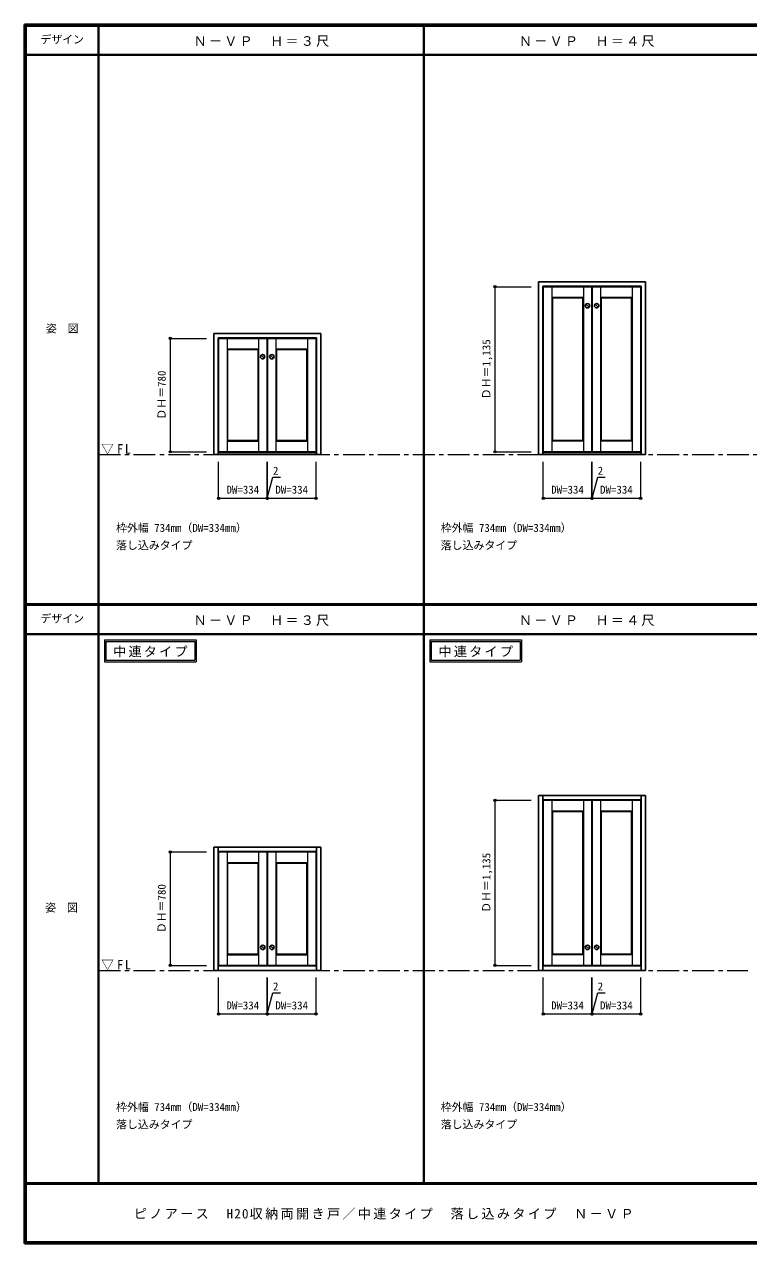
# Model space of a CAD drawing. Units: millimetres, scale not verified. Extents: x -6000 to 5700, y -4205 to 4260.
# Drawn here: x -6000 to -1022, y -4205 to 4175 of the extents above; entities that cross this region are included whole.
import ezdxf
from ezdxf.enums import TextEntityAlignment as Align

# ---------------------------------------------------------------- set-up
doc = ezdxf.new("R2010")
doc.units = ezdxf.units.MM
doc.header["$LTSCALE"] = 30
doc.header["$PDMODE"] = 32
doc.header["$PDSIZE"] = 15
doc.linetypes.add('CHAIN1', pattern=[8, 5, -1, 1, -1])
doc.linetypes.add('CHAIN2', pattern=[12, 9, -1, 1, -1])
for name, color, linetype, lineweight in [('0-1_通り芯', 4, 'CHAIN1', 9), ('0-2_扉', 3, 'Continuous', 25), ('0-3_仕上げ', 7, 'Continuous', 18), ('0-4_枠', 3, 'Continuous', 25), ('0-7_取手', 3, 'Continuous', 25), ('0-A_文字', 7, 'Continuous', 18), ('0-B_寸法', 7, 'Continuous', 9), ('F-1_枠', 6, 'Continuous', 40)]:
    doc.layers.add(name, color=color, linetype=linetype, lineweight=lineweight)
doc.layers.add('F-A_文字', color=7, linetype='Continuous')
doc.styles.add('ＭＳ ゴシック', font='')
doc.styles.get('ＭＳ ゴシック').set_extended_font_data('MS Gothic')

msp = doc.modelspace()

# ---------------------------------------------------------------- linework, layer by layer
at = {"layer": '0-1_通り芯', "color": 7, "lineweight": 18}
for p, q in [((-5490, 1218), (5700, 1218)), ((-5490, -2326.75), (-1026.8, -2326.75))]:
    msp.add_line(p, q, dxfattribs=at)
at = {"layer": '0-2_扉'}
for p, q in [((-2433.8, 2372), (-2433.8, 1237)), ((-2099.8, 2372), (-2433.8, 2372)), ((-2099.8, 2372), (-2099.8, 1237)), ((-2097.8, 2372), (-1763.8, 2372)), ((-2097.8, 2372), (-2097.8, 1237)), ((-1763.8, 1237), (-1763.8, 2372)), ((-4665.4, 2017), (-4665.4, 1237)), ((-4331.4, 2017), (-4665.4, 2017)), ((-4331.4, 2017), (-4331.4, 1237)), ((-4329.4, 2017), (-4329.4, 1237)), ((-4329.4, 2017), (-3995.4, 2017)), ((-3995.4, 1237), (-3995.4, 2017)), ((-4331.4, 1237), (-4665.4, 1237)), ((-4329.4, 1237), (-3995.4, 1237)), ((-2099.8, 1237), (-2433.8, 1237)), ((-2097.8, 1237), (-1763.8, 1237)), ((-2099.8, -1157.75), (-2099.8, -2292.75)), ((-2097.8, -1157.75), (-2097.8, -2292.75)), ((-2097.8, -1157.75), (-1763.8, -1157.75)), ((-1763.8, -2292.75), (-1763.8, -1157.75)), ((-4331.4, -1512.75), (-4665.4, -1512.75)), ((-4665.4, -1512.75), (-4665.4, -2292.75)), ((-4331.4, -1512.75), (-4331.4, -2292.75)), ((-4329.4, -1512.75), (-4329.4, -2292.75)), ((-4329.4, -1512.75), (-3995.4, -1512.75)), ((-3995.4, -2292.75), (-3995.4, -1512.75)), ((-4331.4, -2292.75), (-4665.4, -2292.75)), ((-4329.4, -2292.75), (-3995.4, -2292.75)), ((-2099.8, -2292.75), (-2433.8, -2292.75)), ((-2097.8, -2292.75), (-1763.8, -2292.75))]:
    msp.add_line(p, q, dxfattribs=at)
msp.add_lwpolyline([(-2099.8, -1157.75), (-2433.8, -1157.75), (-2433.8, -2292.75)], dxfattribs=at)
at = {"layer": '0-3_仕上げ'}
for p, q in [((-2375.3, 2372), (-2375.3, 1237)), ((-2158.3, 2372), (-2158.3, 1237)), ((-2039.3, 2372), (-2039.3, 1237)), ((-1822.3, 2372), (-1822.3, 1237)), ((-2375.3, 2299), (-2158.3, 2299)), ((-2375.3, 2299), (-2371.3, 2295)), ((-2158.3, 2299), (-2162.3, 2295)), ((-2039.3, 2299), (-1822.3, 2299)), ((-2039.3, 2299), (-2035.3, 2295)), ((-1822.3, 2299), (-1826.3, 2295)), ((-4606.9, 2017), (-4606.9, 1237)), ((-4389.9, 2017), (-4389.9, 1237)), ((-4270.9, 2017), (-4270.9, 1237)), ((-4053.9, 2017), (-4053.9, 1237)), ((-4606.9, 1944), (-4602.9, 1940)), ((-4606.9, 1944), (-4389.9, 1944)), ((-4389.9, 1944), (-4393.9, 1940)), ((-4270.9, 1944), (-4266.9, 1940)), ((-4270.9, 1944), (-4053.9, 1944)), ((-4053.9, 1944), (-4057.9, 1940)), ((-4606.9, 1310), (-4602.9, 1314)), ((-4606.9, 1310), (-4389.9, 1310)), ((-4393.9, 1314), (-4389.9, 1310)), ((-4270.9, 1310), (-4266.9, 1314)), ((-4270.9, 1310), (-4053.9, 1310)), ((-4057.9, 1314), (-4053.9, 1310)), ((-2375.3, 1310), (-2371.3, 1314)), ((-2158.3, 1310), (-2375.3, 1310)), ((-2162.3, 1314), (-2158.3, 1310)), ((-2039.3, 1310), (-2035.3, 1314)), ((-1822.3, 1310), (-2039.3, 1310)), ((-1826.3, 1314), (-1822.3, 1310)), ((-2375.3, -1157.75), (-2375.3, -2292.75)), ((-2158.3, -1157.75), (-2158.3, -2292.75)), ((-2039.3, -1157.75), (-2039.3, -2292.75)), ((-1822.3, -1157.75), (-1822.3, -2292.75)), ((-2375.3, -1230.75), (-2158.3, -1230.75)), ((-2375.3, -1230.75), (-2371.3, -1234.75)), ((-2158.3, -1230.75), (-2162.3, -1234.75)), ((-2039.3, -1230.75), (-1822.3, -1230.75)), ((-2039.3, -1230.75), (-2035.3, -1234.75)), ((-1822.3, -1230.75), (-1826.3, -1234.75)), ((-4606.9, -1512.75), (-4606.9, -2292.75)), ((-4606.9, -1585.75), (-4602.9, -1589.75)), ((-4606.9, -1585.75), (-4389.9, -1585.75)), ((-4389.9, -1585.75), (-4393.9, -1589.75)), ((-4389.9, -1512.75), (-4389.9, -2292.75)), ((-4270.9, -1512.75), (-4270.9, -2292.75)), ((-4270.9, -1585.75), (-4266.9, -1589.75)), ((-4270.9, -1585.75), (-4053.9, -1585.75)), ((-4053.9, -1585.75), (-4057.9, -1589.75)), ((-4053.9, -1512.75), (-4053.9, -2292.75)), ((-4606.9, -2219.75), (-4602.9, -2215.75)), ((-4606.9, -2219.75), (-4389.9, -2219.75)), ((-4393.9, -2215.75), (-4389.9, -2219.75)), ((-4270.9, -2219.75), (-4266.9, -2215.75)), ((-4270.9, -2219.75), (-4053.9, -2219.75)), ((-4057.9, -2215.75), (-4053.9, -2219.75)), ((-2375.3, -2219.75), (-2371.3, -2215.75)), ((-2158.3, -2219.75), (-2375.3, -2219.75)), ((-2162.3, -2215.75), (-2158.3, -2219.75)), ((-2039.3, -2219.75), (-2035.3, -2215.75)), ((-1822.3, -2219.75), (-2039.3, -2219.75)), ((-1826.3, -2215.75), (-1822.3, -2219.75))]:
    msp.add_line(p, q, dxfattribs=at)
at = {"layer": '0-3_仕上げ', "color": 3, "lineweight": 25}
for p, q in [((-2371.3, 1314), (-2371.3, 2295)), ((-2371.3, 2295), (-2162.3, 2295)), ((-2162.3, 1314), (-2162.3, 2295)), ((-2035.3, 1314), (-2035.3, 2295)), ((-2035.3, 2295), (-1826.3, 2295)), ((-1826.3, 1314), (-1826.3, 2295)), ((-4602.9, 1940), (-4602.9, 1314)), ((-4602.9, 1940), (-4393.9, 1940)), ((-4393.9, 1940), (-4393.9, 1314)), ((-4266.9, 1940), (-4266.9, 1314)), ((-4266.9, 1940), (-4057.9, 1940)), ((-4057.9, 1940), (-4057.9, 1314)), ((-4602.9, 1314), (-4393.9, 1314)), ((-4266.9, 1314), (-4057.9, 1314)), ((-2162.3, 1314), (-2371.3, 1314)), ((-1826.3, 1314), (-2035.3, 1314)), ((-2371.3, -2215.75), (-2371.3, -1234.75)), ((-2371.3, -1234.75), (-2162.3, -1234.75)), ((-2162.3, -2215.75), (-2162.3, -1234.75)), ((-2035.3, -2215.75), (-2035.3, -1234.75)), ((-2035.3, -1234.75), (-1826.3, -1234.75)), ((-1826.3, -2215.75), (-1826.3, -1234.75)), ((-4602.9, -1589.75), (-4602.9, -2215.75)), ((-4602.9, -1589.75), (-4393.9, -1589.75)), ((-4393.9, -1589.75), (-4393.9, -2215.75)), ((-4266.9, -1589.75), (-4266.9, -2215.75)), ((-4266.9, -1589.75), (-4057.9, -1589.75)), ((-4057.9, -1589.75), (-4057.9, -2215.75)), ((-4602.9, -2215.75), (-4393.9, -2215.75)), ((-4266.9, -2215.75), (-4057.9, -2215.75)), ((-2162.3, -2215.75), (-2371.3, -2215.75)), ((-1826.3, -2215.75), (-2035.3, -2215.75))]:
    msp.add_line(p, q, dxfattribs=at)
at = {"layer": '0-4_枠'}
for p, q in [((-2465.8, 1218), (-2465.8, 2405)), ((-2465.8, 2405), (-1731.8, 2405)), ((-2435.8, 1218), (-2435.8, 2375)), ((-2435.8, 2375), (-1761.8, 2375)), ((-1761.8, 1218), (-1761.8, 2375)), ((-1731.8, 1218), (-1731.8, 2405)), ((-4697.4, 2050), (-3963.4, 2050)), ((-4697.4, 1218), (-4697.4, 2050)), ((-4667.4, 2020), (-3993.4, 2020)), ((-4667.4, 1218), (-4667.4, 2020)), ((-3993.4, 1218), (-3993.4, 2020)), ((-3963.4, 1218), (-3963.4, 2050)), ((-4697.4, 1218), (-3963.4, 1218)), ((-4667.4, 1233), (-3993.4, 1233)), ((-2465.8, 1218), (-1731.8, 1218)), ((-2435.8, 1233), (-1761.8, 1233)), ((-2465.8, -1124.75), (-1731.8, -1124.75)), ((-2465.8, -2326.75), (-2465.8, -1124.75)), ((-2435.8, -2326.75), (-2435.8, -1124.75)), ((-2435.8, -1154.75), (-1761.8, -1154.75)), ((-1761.8, -2326.75), (-1761.8, -1124.75)), ((-1731.8, -2326.75), (-1731.8, -1124.75)), ((-4697.4, -1479.75), (-3963.4, -1479.75)), ((-4697.4, -2326.75), (-4697.4, -1479.75)), ((-4667.4, -2326.75), (-4667.4, -1479.75)), ((-3993.4, -2326.75), (-3993.4, -1479.75)), ((-3963.4, -2326.75), (-3963.4, -1479.75)), ((-4667.4, -1509.75), (-3993.4, -1509.75)), ((-4697.4, -2326.75), (-3963.4, -2326.75)), ((-4667.4, -2296.75), (-3993.4, -2296.75)), ((-2465.8, -2326.75), (-1731.8, -2326.75)), ((-2435.8, -2296.75), (-1761.8, -2296.75))]:
    msp.add_line(p, q, dxfattribs=at)
at = {"layer": '0-7_取手', "linetype": 'CHAIN2'}
for p, q in [((-2140.41, 2251.61), (-2119.19, 2230.39)), ((-2077.41, 2251.61), (-2056.19, 2230.39)), ((-4373.01, 1901.61), (-4351.79, 1880.39)), ((-4310.01, 1901.61), (-4288.79, 1880.39)), ((-4372.01, -2158.14), (-4350.79, -2179.36)), ((-4309.01, -2158.14), (-4287.79, -2179.36)), ((-2140.41, -2158.14), (-2119.19, -2179.36)), ((-2077.41, -2158.14), (-2056.19, -2179.36))]:
    msp.add_line(p, q, dxfattribs=at)
at = {"layer": '0-7_取手'}
for centre in [(-2129.8, 2241), (-2066.8, 2241), (-4362.4, 1891), (-4299.4, 1891), (-4361.4, -2168.75), (-4298.4, -2168.75), (-2129.8, -2168.75), (-2066.8, -2168.75)]:
    msp.add_circle(centre, 15, dxfattribs=at)
at = {"layer": '0-A_文字'}
for p, q in [((-5450, -55.5), (-5450, -205.5)), ((-5440, -65.5), (-5440, -195.5)), ((-5440, -65.5), (-4828.97, -65.5)), ((-4828.97, -65.5), (-4828.97, -195.5)), ((-3214, -55.5), (-3214, -205.5)), ((-3204, -65.5), (-3204, -195.5)), ((-3204, -65.5), (-2592.97, -65.5)), ((-2592.97, -65.5), (-2592.97, -195.5)), ((-5450, -205.5), (-4818.97, -205.5)), ((-5440, -195.5), (-4828.97, -195.5)), ((-3214, -205.5), (-2582.97, -205.5)), ((-3204, -195.5), (-2592.97, -195.5))]:
    msp.add_line(p, q, dxfattribs=at)
for points in [[(-5450, -55.5), (-4818.97, -55.5), (-4818.97, -205.5)], [(-3214, -55.5), (-2582.97, -55.5), (-2582.97, -205.5)]]:
    msp.add_lwpolyline(points, dxfattribs=at)
at = {"layer": '0-B_寸法', "color": 4}
for p, q in [((-2765.8, 2372), (-2765.8, 1237)), ((-2765.8, 2372), (-2515.8, 2372)), ((-4997.4, 2017), (-4747.4, 2017)), ((-4997.4, 2017), (-4997.4, 1237)), ((-4997.4, 1237), (-4747.4, 1237)), ((-2765.8, 1237), (-2515.8, 1237)), ((-4665.4, 918), (-4665.4, 1168)), ((-4331.4, 918), (-4331.4, 1168)), ((-2433.8, 918), (-2433.8, 1168)), ((-2099.8, 918), (-2099.8, 1168)), ((-4665.4, 918), (-4331.4, 918)), ((-2433.8, 918), (-2099.8, 918)), ((-2765.8, -1157.75), (-2765.8, -2292.75)), ((-2765.8, -1157.75), (-2515.8, -1157.75)), ((-4997.4, -1512.75), (-4997.4, -2292.75)), ((-4997.4, -1512.75), (-4747.4, -1512.75)), ((-4997.4, -2292.75), (-4747.4, -2292.75)), ((-2765.8, -2292.75), (-2515.8, -2292.75)), ((-4665.4, -2626.75), (-4665.4, -2376.75)), ((-4331.4, -2626.75), (-4331.4, -2376.75)), ((-2433.8, -2626.75), (-2433.8, -2376.75)), ((-2099.8, -2626.75), (-2099.8, -2376.75)), ((-4665.4, -2626.75), (-4331.4, -2626.75)), ((-2433.8, -2626.75), (-2099.8, -2626.75))]:
    msp.add_line(p, q, dxfattribs=at)
for points in [[(-4331.4, 918), (-4329.4, 918), (-4329.4, 1168)], [(-4329.4, 918), (-3995.4, 918), (-3995.4, 1168)], [(-2099.8, 918), (-2097.8, 918), (-2097.8, 1168)], [(-2097.8, 918), (-1763.8, 918), (-1763.8, 1168)], [(-4330.4, 918), (-4291.43, 1063.45), (-4239.49, 1063.45)], [(-2098.8, 918), (-2059.83, 1063.45), (-2007.89, 1063.45)], [(-4331.4, -2626.75), (-4329.4, -2626.75), (-4329.4, -2376.75)], [(-4329.4, -2626.75), (-3995.4, -2626.75), (-3995.4, -2376.75)], [(-2099.8, -2626.75), (-2097.8, -2626.75), (-2097.8, -2376.75)], [(-2097.8, -2626.75), (-1763.8, -2626.75), (-1763.8, -2376.75)], [(-4330.4, -2626.75), (-4291.43, -2481.3), (-4239.49, -2481.3)], [(-2098.8, -2626.75), (-2059.83, -2481.3), (-2007.89, -2481.3)]]:
    msp.add_lwpolyline(points, dxfattribs=at)
at = {"layer": '0-B_寸法'}
for p in [(-2765.8, 2372), (-4997.4, 2017), (-4997.4, 1237), (-2765.8, 1237), (-4665.4, 918), (-4331.4, 918), (-4329.4, 918), (-3995.4, 918), (-2433.8, 918), (-2099.8, 918), (-2097.8, 918), (-1763.8, 918), (-2765.8, -1157.75), (-4997.4, -1512.75), (-4997.4, -2292.75), (-2765.8, -2292.75), (-4665.4, -2626.75), (-4331.4, -2626.75), (-4329.4, -2626.75), (-3995.4, -2626.75), (-2433.8, -2626.75), (-2099.8, -2626.75), (-2097.8, -2626.75), (-1763.8, -2626.75)]:
    msp.add_point(p, dxfattribs=at)
at = {"layer": 'F-1_枠'}
for p, q in [((-6000, 4175), (5700, 4175)), ((-6000, 4175), (-6000, -4205)), ((-6000, 4170), (5700, 4170)), ((-6000, 4165), (5700, 4165)), ((-5995, 4175), (-5995, -4205)), ((-5990, 4175), (-5990, -4205)), ((-3254, 4175), (-3254, -3790)), ((-6000, 3965), (5700, 3965)), ((-5990, 190.5), (5690, 190.5)), ((-5990, 187.5), (5690, 187.5)), ((-5990, 184.5), (5690, 184.5)), ((-5990, -15.5), (5690, -15.5)), ((5700, -3790), (-6000, -3790)), ((5700, -3795), (-6000, -3795)), ((5700, -4195), (-6000, -4195)), ((5700, -4200), (-6000, -4200)), ((5700, -4205), (-6000, -4205))]:
    msp.add_line(p, q, dxfattribs=at)
msp.add_lwpolyline([(-5490, 4175), (-5490, -2358.63), (-5490, -3790)], dxfattribs=at)

# ---------------------------------------------------------------- texts
at = {"layer": '0-A_文字', "style": 'ＭＳ ゴシック'}
for s, p in [('枠外幅 734mm（DW=334mm）', (-5370, 670.5)), ('枠外幅 734mm（DW=334mm）', (-3138.4, 670.5)), ('落し込みタイプ', (-5370, 550.5)), ('落し込みタイプ', (-3138.4, 550.5)), ('枠外幅 734mm（DW=334mm）', (-5370, -3310)), ('枠外幅 734mm（DW=334mm）', (-3138.4, -3310)), ('落し込みタイプ', (-5370, -3430)), ('落し込みタイプ', (-3138.4, -3430))]:
    msp.add_text(s, height=54.99, dxfattribs=at).set_placement(p, align=Align.BOTTOM_LEFT)
at = {"layer": '0-A_文字', "char_height": 65.98, "attachment_point": 7, "style": 'ＭＳ ゴシック'}
for s, insert in [('\\T1.17;Ｎ－ＶＰ\u3000Ｈ＝３尺', (-4837, 4020)), ('\\T1.17;Ｎ－ＶＰ\u3000Ｈ＝４尺', (-2601, 4020)), ('\\T1.26;\\W0.95;▽FL', (-5471.25, 1218)), ('\\T1.17;Ｎ－ＶＰ\u3000Ｈ＝３尺', (-4837, 39.5)), ('\\T1.17;Ｎ－ＶＰ\u3000Ｈ＝４尺', (-2601, 39.5)), ('\\T1.17;中連タイプ', (-5389.48, -175.5)), ('\\T1.17;中連タイプ', (-3153.48, -175.5)), ('\\T1.26;\\W0.95;▽FL', (-5471.25, -2326.75))]:
    msp.add_mtext(s, dxfattribs=dict(at, insert=insert))
at = {"layer": '0-B_寸法', "style": 'ＭＳ ゴシック'}
for s, p in [('ＤＨ＝1,135', (-2780.8, 1598.25)), ('ＤＨ＝780', (-5012.4, 1458.25)), ('ＤＨ＝1,135', (-2780.8, -1931.5)), ('ＤＨ＝780', (-5012.4, -2071.5))]:
    msp.add_text(s, height=54.99, rotation=90, dxfattribs=at).set_placement(p, align=Align.BOTTOM_LEFT)
for s, p in [('2', (-4291.43, 1063.45)), ('2', (-2059.83, 1063.45)), ('DW=334', (-4610.9, 933)), ('DW=334', (-4274.9, 933)), ('DW=334', (-2379.3, 933)), ('DW=334', (-2043.3, 933)), ('2', (-4291.43, -2481.3)), ('2', (-2059.83, -2481.3)), ('DW=334', (-4610.9, -2611.75)), ('DW=334', (-4274.9, -2611.75)), ('DW=334', (-2379.3, -2611.75)), ('DW=334', (-2043.3, -2611.75))]:
    msp.add_text(s, height=54.99, dxfattribs=at).set_placement(p, align=Align.BOTTOM_LEFT)
at = {"layer": 'F-A_文字', "style": 'ＭＳ ゴシック'}
for s, p in [('デザイン', (-5890, 4027.5)), ('姿\u3000図', (-5852.5, 2040.25)), ('デザイン', (-5890, 47)), ('姿\u3000図', (-5857.5, -1940.25))]:
    msp.add_text(s, height=54.99, dxfattribs=at).set_placement(p, align=Align.BOTTOM_LEFT)
at = {"layer": 'F-A_文字', "insert": (-5247.55, -4040), "char_height": 65.98, "attachment_point": 7, "style": 'ＭＳ ゴシック'}
msp.add_mtext('\\T1.18;ピノアース\u3000H20収納両開き戸／中連タイプ\u3000落し込みタイプ\u3000Ｎ－ＶＰ', dxfattribs=at)

doc.saveas('drawing.dxf')
